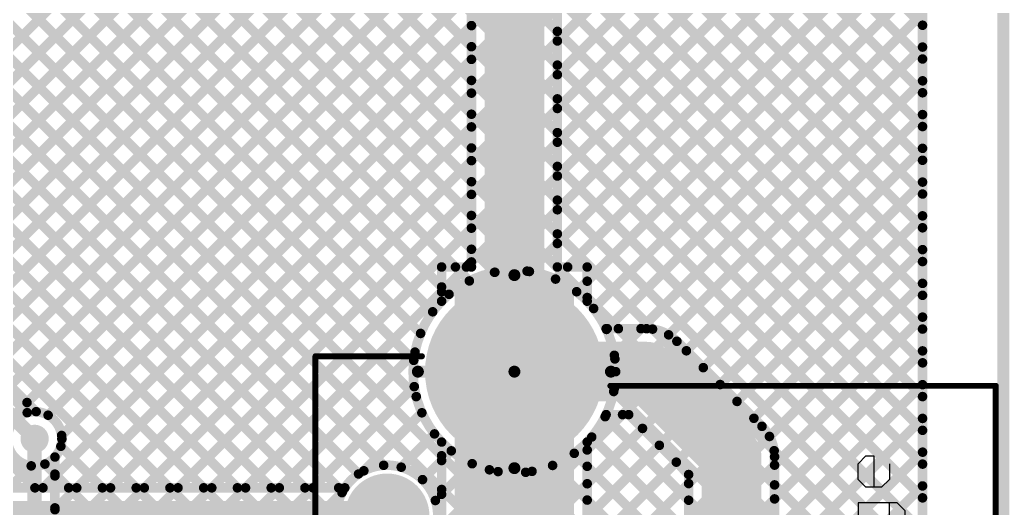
# Model space of a CAD drawing. Header units: millimetres. Extents: x 2.49 to 5.65, y 1.36 to 4.13.
# Drawn here: x 4.821 to 5.65, y 2.928 to 3.337 of the extents above; entities that cross this region are included whole.
import ezdxf

# ---------------------------------------------------------------- set-up
doc = ezdxf.new("R2010")
doc.units = ezdxf.units.MM
doc.header["$MEASUREMENT"] = 0
for name, color, linetype in [('BottomLayer', 5, 'Continuous'), ('BottomSolder', 6, 'Continuous'), ('Mechanical2', 216, 'Continuous'), ('MultiLayer', 9, 'Continuous'), ('PadHoleLayer', 156, 'Continuous'), ('TopLayer', 1, 'Continuous'), ('TopOverlay', 2, 'Continuous'), ('TopSolder', 216, 'Continuous'), ('ViaHoleLayer', 16, 'Continuous')]:
    doc.layers.add(name, color=color, linetype=linetype)

# ---------------------------------------------------------------- blocks, each defined once
blk = doc.blocks.new('901_141A1011D10100_73')
at = {"layer": 'BottomLayer'}
for points, const_width in [([(-0.11417, 0, 1), (-0.08268, 0, 1)], 0.0315), ([(-0.01575, 0, 1), (0.01575, 0, 1)], 0.0315), ([(0.06299, 0, 1), (0.09449, 0, 1)], 0.0315), ([(0.16142, 0, 1), (0.19291, 0, 1)], 0.0315), ([(-0.25472, -0.10669, 1), (-0.18386, -0.10669, 1)], 0.07087), ([(0.2626, -0.10669, 1), (0.33346, -0.10669, 1)], 0.07087)]:
    blk.add_lwpolyline(points, format="xyb", close=True, dxfattribs=dict(at, const_width=const_width))
at = {"layer": 'BottomSolder'}
for points, const_width in [([(-0.11617, 0, 1), (-0.08068, 0, 1)], 0.0355), ([(-0.01775, 0, 1), (0.01775, 0, 1)], 0.0355), ([(0.06099, 0, 1), (0.09649, 0, 1)], 0.0355), ([(0.15942, 0, 1), (0.19491, 0, 1)], 0.0355), ([(-0.25672, -0.10669, 1), (-0.18186, -0.10669, 1)], 0.07487), ([(0.2606, -0.10669, 1), (0.33546, -0.10669, 1)], 0.07487)]:
    blk.add_lwpolyline(points, format="xyb", close=True, dxfattribs=dict(at, const_width=const_width))
at = {"layer": 'MultiLayer'}
for points, const_width in [([(-0.11417, 0, 1), (-0.08268, 0, 1)], 0.0315), ([(-0.01575, 0, 1), (0.01575, 0, 1)], 0.0315), ([(0.06299, 0, 1), (0.09449, 0, 1)], 0.0315), ([(0.16142, 0, 1), (0.19291, 0, 1)], 0.0315), ([(-0.25472, -0.10669, 1), (-0.18386, -0.10669, 1)], 0.07087), ([(0.2626, -0.10669, 1), (0.33346, -0.10669, 1)], 0.07087)]:
    blk.add_lwpolyline(points, format="xyb", close=True, dxfattribs=dict(at, const_width=const_width))
at = {"layer": 'PadHoleLayer'}
for points, const_width in [([(-0.10728, 0, 1), (-0.08957, 0, 1)], 0.01772), ([(-0.00886, 0, 1), (0.00886, 0, 1)], 0.01772), ([(0.06988, 0, 1), (0.0876, 0, 1)], 0.01772), ([(0.16831, 0, 1), (0.18602, 0, 1)], 0.01772), ([(-0.24193, -0.10669, 1), (-0.19665, -0.10669, 1)], 0.04528), ([(0.27539, -0.10669, 1), (0.32067, -0.10669, 1)], 0.04528)]:
    blk.add_lwpolyline(points, format="xyb", close=True, dxfattribs=dict(at, const_width=const_width))
at = {"layer": 'TopLayer'}
for points, const_width in [([(-0.11417, 0, 1), (-0.08268, 0, 1)], 0.0315), ([(-0.01575, 0, 1), (0.01575, 0, 1)], 0.0315), ([(0.06299, 0, 1), (0.09449, 0, 1)], 0.0315), ([(0.16142, 0, 1), (0.19291, 0, 1)], 0.0315), ([(-0.25472, -0.10669, 1), (-0.18386, -0.10669, 1)], 0.07087), ([(0.2626, -0.10669, 1), (0.33346, -0.10669, 1)], 0.07087)]:
    blk.add_lwpolyline(points, format="xyb", close=True, dxfattribs=dict(at, const_width=const_width))
at = {"layer": 'TopOverlay'}
for p, q in [((-0.153, -0.38152), (-0.153, -0.42088)), ((-0.13332, -0.38152), (-0.153, -0.38152)), ((-0.12676, -0.38808), (-0.13332, -0.38152)), ((-0.12676, -0.39464), (-0.12676, -0.38808)), ((0.03067, -0.38152), (0.03067, -0.42088)), ((0.10938, -0.38152), (0.08314, -0.38152)), ((0.08314, -0.38152), (0.08314, -0.42088)), ((0.14874, -0.38152), (0.14874, -0.42088)), ((-0.13332, -0.4012), (-0.12676, -0.39464)), ((-0.10708, -0.39464), (-0.11364, -0.4012)), ((-0.09396, -0.39464), (-0.10708, -0.39464)), ((-0.0874, -0.4012), (-0.09396, -0.39464)), ((-0.06773, -0.39464), (-0.05461, -0.39464)), ((-0.05461, -0.39464), (-0.04805, -0.4012)), ((-0.03493, -0.39464), (-0.03493, -0.42088)), ((-0.02837, -0.4012), (-0.02181, -0.39464)), ((-0.02181, -0.39464), (-0.01525, -0.39464)), ((0.00443, -0.4012), (0.01099, -0.39464)), ((0.01099, -0.39464), (0.03067, -0.39464)), ((0.1225, -0.4012), (0.12906, -0.39464)), ((0.12906, -0.39464), (0.14874, -0.39464)), ((0.16842, -0.39464), (0.16186, -0.4012)), ((0.1881, -0.39464), (0.16842, -0.39464)), ((0.1881, -0.42744), (0.1881, -0.39464)), ((0.20122, -0.4012), (0.20778, -0.39464)), ((0.20778, -0.39464), (0.2209, -0.39464)), ((0.2209, -0.39464), (0.22745, -0.4012)), ((-0.13332, -0.4012), (-0.153, -0.4012)), ((-0.153, -0.4012), (-0.13332, -0.4012)), ((-0.12676, -0.40776), (-0.13332, -0.4012)), ((-0.11364, -0.4012), (-0.11364, -0.41432)), ((-0.0874, -0.41432), (-0.0874, -0.4012)), ((-0.04805, -0.4012), (-0.04805, -0.42088)), ((-0.03493, -0.40776), (-0.02837, -0.4012)), ((0.00443, -0.41432), (0.00443, -0.4012)), ((0.08314, -0.4012), (0.09626, -0.4012)), ((0.1225, -0.41432), (0.1225, -0.4012)), ((0.16186, -0.4012), (0.16186, -0.41432)), ((0.20122, -0.41432), (0.20122, -0.4012)), ((0.22745, -0.4012), (0.22745, -0.40776)), ((-0.13332, -0.42088), (-0.12676, -0.41432)), ((-0.12676, -0.41432), (-0.12676, -0.40776)), ((-0.11364, -0.41432), (-0.10708, -0.42088)), ((-0.09396, -0.42088), (-0.0874, -0.41432)), ((-0.07429, -0.41432), (-0.06773, -0.40776)), ((-0.06773, -0.42088), (-0.07429, -0.41432)), ((-0.06773, -0.40776), (-0.04805, -0.40776)), ((-0.03493, -0.42088), (-0.03493, -0.40776)), ((0.01099, -0.42088), (0.00443, -0.41432)), ((0.12906, -0.42088), (0.1225, -0.41432)), ((0.16186, -0.41432), (0.16842, -0.42088)), ((0.22745, -0.40776), (0.20122, -0.40776)), ((0.20778, -0.42088), (0.20122, -0.41432)), ((-0.153, -0.42088), (-0.13332, -0.42088)), ((-0.10708, -0.42088), (-0.09396, -0.42088)), ((-0.04805, -0.42088), (-0.06773, -0.42088)), ((0.03067, -0.42088), (0.01099, -0.42088)), ((0.08314, -0.42088), (0.10938, -0.42088)), ((0.14874, -0.42088), (0.12906, -0.42088)), ((0.16842, -0.42088), (0.1881, -0.42088)), ((0.2209, -0.42088), (0.20778, -0.42088)), ((0.18154, -0.434), (0.1881, -0.42744)), ((0.17498, -0.434), (0.18154, -0.434))]:
    blk.add_line(p, q, dxfattribs=at)
for points, const_width in [([(-0.23052, 0.06), (0.31092, 0.06)], 0.005), ([(-0.23052, 0.06), (-0.23052, -0.0274)], 0.005), ([(0.31092, 0.06), (0.31092, -0.02917)], 0.005), ([(-0.19715, -0.18161), (-0.19715, -0.51)], 0.005), ([(0.28614, -0.1871), (0.28614, -0.51)], 0.005), ([(-0.1155, -0.446), (-0.1155, -0.476)], 0.01), ([(-0.1325, -0.476), (-0.1155, -0.476)], 0.01), ([(-0.1325, -0.476), (-0.1155, -0.493)], 0.01), ([(-0.1155, -0.476), (-0.0985, -0.476)], 0.01), ([(-0.0995, -0.477), (-0.1155, -0.493)], 0.01), ([(-0.19715, -0.51), (0.28614, -0.51)], 0.005)]:
    blk.add_lwpolyline(points, dxfattribs=dict(at, const_width=const_width))
for points, const_width in [([(-0.23177, 0.06, 1), (-0.22927, 0.06, 1)], 0.0025), ([(-0.23177, 0.06, 1), (-0.22927, 0.06, 1)], 0.0025), ([(0.30967, 0.06, 1), (0.31217, 0.06, 1)], 0.0025), ([(0.30967, 0.06, 1), (0.31217, 0.06, 1)], 0.0025), ([(-0.13793, 0.005, 1), (-0.15207, 0.005, 1)], 0.01), ([(-0.15457, 0.005, 1), (-0.14957, 0.005, 1)], 0.005), ([(-0.14043, 0.005, 1), (-0.13543, 0.005, 1)], 0.005), ([(-0.23177, -0.0274, 1), (-0.22927, -0.0274, 1)], 0.0025), ([(0.30967, -0.02917, 1), (0.31217, -0.02917, 1)], 0.0025), ([(-0.1984, -0.18161, 1), (-0.1959, -0.18161, 1)], 0.0025), ([(0.28489, -0.1871, 1), (0.28739, -0.1871, 1)], 0.0025), ([(-0.118, -0.446, 1), (-0.113, -0.446, 1)], 0.005), ([(-0.135, -0.476, 1), (-0.13, -0.476, 1)], 0.005), ([(-0.135, -0.476, 1), (-0.13, -0.476, 1)], 0.005), ([(-0.118, -0.476, 1), (-0.113, -0.476, 1)], 0.005), ([(-0.118, -0.476, 1), (-0.113, -0.476, 1)], 0.005), ([(-0.118, -0.476, 1), (-0.113, -0.476, 1)], 0.005), ([(-0.102, -0.477, 1), (-0.097, -0.477, 1)], 0.005), ([(-0.101, -0.476, 1), (-0.096, -0.476, 1)], 0.005), ([(-0.118, -0.493, 1), (-0.113, -0.493, 1)], 0.005), ([(-0.118, -0.493, 1), (-0.113, -0.493, 1)], 0.005), ([(-0.1984, -0.51, 1), (-0.1959, -0.51, 1)], 0.0025), ([(-0.1984, -0.51, 1), (-0.1959, -0.51, 1)], 0.0025), ([(0.28489, -0.51, 1), (0.28739, -0.51, 1)], 0.0025), ([(0.28489, -0.51, 1), (0.28739, -0.51, 1)], 0.0025)]:
    blk.add_lwpolyline(points, format="xyb", close=True, dxfattribs=dict(at, const_width=const_width))
at = {"layer": 'TopSolder'}
for points, const_width in [([(-0.11617, 0, 1), (-0.08068, 0, 1)], 0.0355), ([(-0.01775, 0, 1), (0.01775, 0, 1)], 0.0355), ([(0.06099, 0, 1), (0.09649, 0, 1)], 0.0355), ([(0.15942, 0, 1), (0.19491, 0, 1)], 0.0355), ([(-0.25672, -0.10669, 1), (-0.18186, -0.10669, 1)], 0.07487), ([(0.2606, -0.10669, 1), (0.33546, -0.10669, 1)], 0.07487)]:
    blk.add_lwpolyline(points, format="xyb", close=True, dxfattribs=dict(at, const_width=const_width))

msp = doc.modelspace()

# ---------------------------------------------------------------- linework, layer by layer
at = {"layer": 'BottomLayer'}
for points, const_width in [([(3.91257, 2.4135), (5.4257, 3.92664)], 0.008), ([(3.94085, 2.4135), (5.43968, 3.91233)], 0.008), ([(3.96914, 2.4135), (5.45566, 3.90002)], 0.008), ([(3.99742, 2.4135), (5.47371, 3.88979)], 0.008), ([(4.0257, 2.4135), (5.49409, 3.88189)], 0.008), ([(4.05399, 2.4135), (5.51736, 3.87687)], 0.008), ([(4.11056, 2.4135), (5.577, 3.87994)], 0.008), ([(5.577, 3.8819), (5.577, 1.61219)], 0.008), ([(4.08227, 2.4135), (5.54449, 3.87572)], 0.008), ([(4.13884, 2.4135), (5.577, 3.85166)], 0.008), ([(4.16713, 2.4135), (5.577, 3.82337)], 0.008), ([(4.11542, 3.80418), (5.085, 2.8346)], 0.008), ([(4.14338, 3.8045), (5.085, 2.86288)], 0.008), ([(4.17167, 3.8045), (5.10717, 2.869)], 0.008), ([(4.19995, 3.8045), (5.08591, 2.91854)], 0.008), ([(4.22823, 3.8045), (5.09097, 2.94176)], 0.008), ([(4.25652, 3.8045), (5.10442, 2.9566)], 0.008), ([(4.2848, 3.8045), (5.12545, 2.96386)], 0.008), ([(4.31309, 3.8045), (5.221, 2.89659)], 0.008), ([(4.34137, 3.8045), (5.24437, 2.9015)], 0.008), ([(4.36966, 3.8045), (5.15275, 3.0214)], 0.008), ([(4.39794, 3.8045), (5.15066, 3.05178)], 0.008), ([(4.42622, 3.8045), (5.1564, 3.07433)], 0.008), ([(4.45451, 3.8045), (5.16654, 3.09247)], 0.008), ([(4.48279, 3.8045), (5.18018, 3.10711)], 0.008), ([(4.51108, 3.8045), (5.19725, 3.11833)], 0.008), ([(5.1, 3.80955), (5.577, 3.33255)], 0.008), ([(4.78638, 3.00447), (5.577, 3.79509)], 0.008), ([(4.10127, 3.79004), (5.085, 2.80631)], 0.008), ([(4.55486, 3.789), (5.21833, 3.12553)], 0.008), ([(4.58315, 3.789), (5.24562, 3.12652)], 0.008), ([(4.61143, 3.789), (5.32211, 3.07832)], 0.008), ([(4.63971, 3.789), (5.35075, 3.07796)], 0.008), ([(4.668, 3.789), (5.577, 2.88)], 0.008), ([(4.69628, 3.789), (5.577, 2.90828)], 0.008), ([(4.72457, 3.789), (5.577, 2.93657)], 0.008), ([(4.75285, 3.789), (5.577, 2.96485)], 0.008), ([(4.78114, 3.789), (5.577, 2.99314)], 0.008), ([(4.80942, 3.789), (5.577, 3.02142)], 0.008), ([(4.8377, 3.789), (5.577, 3.0497)], 0.008), ([(4.86599, 3.789), (5.577, 3.07799)], 0.008), ([(4.89427, 3.789), (5.577, 3.10627)], 0.008), ([(4.92256, 3.789), (5.577, 3.13456)], 0.008), ([(4.95084, 3.789), (5.577, 3.16284)], 0.008), ([(4.97913, 3.789), (5.577, 3.19113)], 0.008), ([(5.00741, 3.789), (5.577, 3.21941)], 0.008), ([(5.03569, 3.789), (5.577, 3.24769)], 0.008), ([(5.06398, 3.789), (5.577, 3.27598)], 0.008), ([(5.09226, 3.789), (5.577, 3.30426)], 0.008), ([(4.08713, 3.7759), (5.085, 2.77803)], 0.008), ([(4.07299, 3.76175), (4.82679, 3.00795)], 0.008), ([(4.79581, 2.98561), (5.577, 3.76681)], 0.008), ([(4.84429, 3.00581), (5.577, 3.73852)], 0.008), ([(4.85562, 2.98886), (5.577, 3.71024)], 0.008), ([(4.84999, 2.95495), (5.577, 3.68195)], 0.008), ([(4.84999, 2.92666), (5.577, 3.65367)], 0.008), ([(4.84999, 2.89838), (5.577, 3.62538)], 0.008), ([(4.84999, 2.87009), (5.577, 3.5971)], 0.008), ([(4.84999, 2.84181), (5.577, 3.56882)], 0.008), ([(4.84999, 2.81352), (5.577, 3.54053)], 0.008), ([(4.84999, 2.78524), (5.577, 3.51225)], 0.008), ([(5.21863, 3.1256), (5.577, 3.48396)], 0.008), ([(5.24757, 3.12625), (5.577, 3.45568)], 0.008), ([(5.26948, 3.11987), (5.577, 3.42739)], 0.008), ([(5.28716, 3.10927), (5.577, 3.39911)], 0.008), ([(5.30138, 3.0952), (5.577, 3.37083)], 0.008), ([(5.31278, 3.07832), (5.577, 3.34254)], 0.008), ([(5.34107, 3.07832), (5.577, 3.31426)], 0.008), ([(5.36421, 3.07318), (5.577, 3.28597)], 0.008), ([(5.37911, 3.0598), (5.577, 3.25769)], 0.008), ([(5.39325, 3.04566), (5.577, 3.2294)], 0.008), ([(5.4074, 3.03152), (5.577, 3.20112)], 0.008), ([(5.42154, 3.01737), (5.577, 3.17284)], 0.008), ([(5.43568, 3.00323), (5.577, 3.14455)], 0.008), ([(5.235, 3.04232), (5.235, 3.12319)], 0.01), ([(5.44873, 2.988), (5.577, 3.11627)], 0.008), ([(5.453, 2.96398), (5.577, 3.08798)], 0.008), ([(5.31185, 3.07832), (5.34568, 3.07832)], 0.008), ([(5.37118, 3.06773), (5.44241, 2.9965)], 0.008), ([(4.84999, 2.75696), (5.15173, 3.05869)], 0.008), ([(5.235, 3.04232), (5.34568, 3.04232)], 0.05), ([(5.34568, 3.04232), (5.417, 2.971)], 0.05), ([(5.453, 2.9357), (5.577, 3.0597)], 0.008), ([(5.15413, 3.04232), (5.235, 3.04232)], 0.01), ([(5.235, 2.96146), (5.235, 3.04232)], 0.01), ([(5.453, 2.90741), (5.577, 3.03141)], 0.008), ([(4.84999, 2.72867), (5.15107, 3.02975)], 0.008), ([(5.10883, 2.95923), (5.15745, 3.00785)], 0.008), ([(5.213, 2.89369), (5.32563, 3.00632)], 0.008), ([(5.31185, 3.00632), (5.33077, 3.00632)], 0.008), ([(5.33077, 3.00632), (5.381, 2.95609)], 0.008), ([(5.31101, 3.00457), (5.381, 2.93458)], 0.008), ([(5.453, 2.87913), (5.577, 3.00313)], 0.008), ([(5.14016, 2.96227), (5.16805, 2.99016)], 0.008), ([(5.2491, 2.9015), (5.34234, 2.99475)], 0.008), ([(5.417, 2.605), (5.417, 2.971)], 0.05), ([(4.83299, 1.96828), (4.83299, 2.986)], 0.012), ([(5.273, 2.89712), (5.35648, 2.9806)], 0.008), ([(5.29979, 2.98751), (5.381, 2.90629)], 0.008), ([(4.85494, 2.9798), (5.085, 2.74974)], 0.008), ([(5.15802, 2.95184), (5.18212, 2.97595)], 0.008), ([(5.28515, 2.97386), (5.381, 2.87801)], 0.008), ([(5.45264, 2.97607), (5.577, 2.85171)], 0.008), ([(5.453, 2.85085), (5.577, 2.97485)], 0.008), ([(4.84999, 2.00723), (4.84999, 2.97079)], 0.008), ([(5.1688, 2.93434), (5.19963, 2.96518)], 0.008), ([(5.29419, 2.89003), (5.37063, 2.96646)], 0.008), ([(5.453, 2.605), (5.453, 2.971)], 0.008), ([(4.84999, 2.95647), (5.085, 2.72146)], 0.008), ([(5.1673, 2.90455), (5.22131, 2.95857)], 0.008), ([(5.19253, 2.9015), (5.24978, 2.95875)], 0.008), ([(5.21408, 2.96008), (5.27266, 2.9015)], 0.008), ([(5.24445, 2.95798), (5.381, 2.82144)], 0.008), ([(5.267, 2.96372), (5.381, 2.84972)], 0.008), ([(5.381, 2.61991), (5.381, 2.95609)], 0.008), ([(5.30834, 2.87589), (5.381, 2.94855)], 0.008), ([(4.84999, 2.70039), (5.09053, 2.94093)], 0.008), ([(5.453, 2.94743), (5.577, 2.82343)], 0.008), ([(5.453, 2.82256), (5.577, 2.94656)], 0.008), ([(4.84999, 2.92818), (5.10033, 2.67785)], 0.008)]:
    msp.add_lwpolyline(points, dxfattribs=dict(at, const_width=const_width))
for points, const_width in [([(5.575, 3.33255, 1), (5.579, 3.33255, 1)], 0.004), ([(5.575, 3.31426, 1), (5.579, 3.31426, 1)], 0.004), ([(5.575, 3.30426, 1), (5.579, 3.30426, 1)], 0.004), ([(5.575, 3.28597, 1), (5.579, 3.28597, 1)], 0.004), ([(5.575, 3.27598, 1), (5.579, 3.27598, 1)], 0.004), ([(5.575, 3.25769, 1), (5.579, 3.25769, 1)], 0.004), ([(5.575, 3.24769, 1), (5.579, 3.24769, 1)], 0.004), ([(5.575, 3.2294, 1), (5.579, 3.2294, 1)], 0.004), ([(5.575, 3.21941, 1), (5.579, 3.21941, 1)], 0.004), ([(5.575, 3.20112, 1), (5.579, 3.20112, 1)], 0.004), ([(5.575, 3.19113, 1), (5.579, 3.19113, 1)], 0.004), ([(5.575, 3.17284, 1), (5.579, 3.17284, 1)], 0.004), ([(5.575, 3.16284, 1), (5.579, 3.16284, 1)], 0.004), ([(5.575, 3.14455, 1), (5.579, 3.14455, 1)], 0.004), ([(5.575, 3.13456, 1), (5.579, 3.13456, 1)], 0.004), ([(5.21633, 3.12553, 1), (5.22033, 3.12553, 1)], 0.004), ([(5.21663, 3.1256, 1), (5.22063, 3.1256, 1)], 0.004), ([(5.2325, 3.12319, 1), (5.2375, 3.12319, 1)], 0.005), ([(5.24362, 3.12652, 1), (5.24762, 3.12652, 1)], 0.004), ([(5.24557, 3.12625, 1), (5.24957, 3.12625, 1)], 0.004), ([(5.19525, 3.11833, 1), (5.19925, 3.11833, 1)], 0.004), ([(5.26748, 3.11987, 1), (5.27148, 3.11987, 1)], 0.004), ([(5.575, 3.11627, 1), (5.579, 3.11627, 1)], 0.004), ([(5.17818, 3.10711, 1), (5.18218, 3.10711, 1)], 0.004), ([(5.28516, 3.10927, 1), (5.28916, 3.10927, 1)], 0.004), ([(5.575, 3.10627, 1), (5.579, 3.10627, 1)], 0.004), ([(5.16454, 3.09247, 1), (5.16854, 3.09247, 1)], 0.004), ([(5.29938, 3.0952, 1), (5.30338, 3.0952, 1)], 0.004), ([(5.575, 3.08798, 1), (5.579, 3.08798, 1)], 0.004), ([(5.1544, 3.07433, 1), (5.1584, 3.07433, 1)], 0.004), ([(5.30985, 3.07832, 1), (5.31385, 3.07832, 1)], 0.004), ([(5.30985, 3.07832, 1), (5.31385, 3.07832, 1)], 0.004), ([(5.31078, 3.07832, 1), (5.31478, 3.07832, 1)], 0.004), ([(5.32011, 3.07832, 1), (5.32411, 3.07832, 1)], 0.004), ([(5.33907, 3.07832, 1), (5.34307, 3.07832, 1)], 0.004), ([(5.34368, 3.07832, 1), (5.34768, 3.07832, 1)], 0.004), ([(5.34368, 3.07832, 1), (5.34768, 3.07832, 1)], 0.004), ([(5.34368, 3.07832, 1), (5.34768, 3.07832, 1)], 0.004), ([(5.34875, 3.07796, 1), (5.35275, 3.07796, 1)], 0.004), ([(5.36221, 3.07318, 1), (5.36621, 3.07318, 1)], 0.004), ([(5.575, 3.07799, 1), (5.579, 3.07799, 1)], 0.004), ([(5.36913, 3.06778, 1), (5.37313, 3.06778, 1)], 0.004), ([(5.36918, 3.06773, 1), (5.37318, 3.06773, 1)], 0.004), ([(5.36918, 3.06773, 1), (5.37318, 3.06773, 1)], 0.004), ([(5.14973, 3.05869, 1), (5.15373, 3.05869, 1)], 0.004), ([(5.2225, 3.04232, 1), (5.2475, 3.04232, 1)], 0.025), ([(5.33318, 3.04232, 1), (5.35818, 3.04232, 1)], 0.025), ([(5.33318, 3.04232, 1), (5.35818, 3.04232, 1)], 0.025), ([(5.37711, 3.0598, 1), (5.38111, 3.0598, 1)], 0.004), ([(5.575, 3.0597, 1), (5.579, 3.0597, 1)], 0.004), ([(5.14866, 3.05178, 1), (5.15266, 3.05178, 1)], 0.004), ([(5.575, 3.0497, 1), (5.579, 3.0497, 1)], 0.004), ([(5.15163, 3.04232, 1), (5.15663, 3.04232, 1)], 0.005), ([(5.2325, 3.04232, 1), (5.2375, 3.04232, 1)], 0.005), ([(5.2325, 3.04232, 1), (5.2375, 3.04232, 1)], 0.005), ([(5.2325, 3.04232, 1), (5.2375, 3.04232, 1)], 0.005), ([(5.39125, 3.04566, 1), (5.39525, 3.04566, 1)], 0.004), ([(5.4054, 3.03152, 1), (5.4094, 3.03152, 1)], 0.004), ([(5.575, 3.03141, 1), (5.579, 3.03141, 1)], 0.004), ([(5.14907, 3.02975, 1), (5.15307, 3.02975, 1)], 0.004), ([(5.15075, 3.0214, 1), (5.15475, 3.0214, 1)], 0.004), ([(5.41954, 3.01737, 1), (5.42354, 3.01737, 1)], 0.004), ([(5.575, 3.02142, 1), (5.579, 3.02142, 1)], 0.004), ([(4.82479, 3.00795, 1), (4.82879, 3.00795, 1)], 0.004), ([(4.84229, 3.00581, 1), (4.84629, 3.00581, 1)], 0.004), ([(5.15545, 3.00785, 1), (5.15945, 3.00785, 1)], 0.004), ([(5.30985, 3.00632, 1), (5.31385, 3.00632, 1)], 0.004), ([(5.30985, 3.00632, 1), (5.31385, 3.00632, 1)], 0.004), ([(5.32363, 3.00632, 1), (5.32763, 3.00632, 1)], 0.004), ([(5.32877, 3.00632, 1), (5.33277, 3.00632, 1)], 0.004), ([(5.32877, 3.00632, 1), (5.33277, 3.00632, 1)], 0.004), ([(5.30901, 3.00457, 1), (5.31301, 3.00457, 1)], 0.004), ([(5.43368, 3.00323, 1), (5.43768, 3.00323, 1)], 0.004), ([(5.575, 3.00313, 1), (5.579, 3.00313, 1)], 0.004), ([(4.82709, 2.986, 1), (4.8389, 2.986, 1)], 0.01181), ([(5.16605, 2.99016, 1), (5.17005, 2.99016, 1)], 0.004), ([(5.34034, 2.99475, 1), (5.34434, 2.99475, 1)], 0.004), ([(5.4045, 2.971, 1), (5.4295, 2.971, 1)], 0.025), ([(5.4045, 2.971, 1), (5.4295, 2.971, 1)], 0.025), ([(5.44041, 2.9965, 1), (5.44441, 2.9965, 1)], 0.004), ([(5.44041, 2.9965, 1), (5.44441, 2.9965, 1)], 0.004), ([(5.44046, 2.99646, 1), (5.44446, 2.99646, 1)], 0.004), ([(5.575, 2.99314, 1), (5.579, 2.99314, 1)], 0.004), ([(4.82999, 2.986, 1), (4.83599, 2.986, 1)], 0.006), ([(4.85362, 2.98886, 1), (4.85762, 2.98886, 1)], 0.004), ([(4.8538, 2.986, 1), (4.8578, 2.986, 1)], 0.004), ([(4.8538, 2.986, 1), (4.8578, 2.986, 1)], 0.004), ([(5.29779, 2.98751, 1), (5.30179, 2.98751, 1)], 0.004), ([(5.35448, 2.9806, 1), (5.35848, 2.9806, 1)], 0.004), ([(5.44673, 2.988, 1), (5.45073, 2.988, 1)], 0.004), ([(4.85294, 2.9798, 1), (4.85694, 2.9798, 1)], 0.004), ([(5.18012, 2.97595, 1), (5.18412, 2.97595, 1)], 0.004), ([(5.28315, 2.97386, 1), (5.28715, 2.97386, 1)], 0.004), ([(5.45064, 2.97607, 1), (5.45464, 2.97607, 1)], 0.004), ([(5.575, 2.97485, 1), (5.579, 2.97485, 1)], 0.004), ([(4.84799, 2.97079, 1), (4.85199, 2.97079, 1)], 0.004), ([(4.84799, 2.97079, 1), (4.85199, 2.97079, 1)], 0.004), ([(5.19763, 2.96518, 1), (5.20163, 2.96518, 1)], 0.004), ([(5.36863, 2.96646, 1), (5.37263, 2.96646, 1)], 0.004), ([(5.451, 2.971, 1), (5.455, 2.971, 1)], 0.004), ([(5.451, 2.971, 1), (5.455, 2.971, 1)], 0.004), ([(5.451, 2.971, 1), (5.455, 2.971, 1)], 0.004), ([(5.575, 2.96485, 1), (5.579, 2.96485, 1)], 0.004), ([(4.84799, 2.95647, 1), (4.85199, 2.95647, 1)], 0.004), ([(5.10242, 2.9566, 1), (5.10642, 2.9566, 1)], 0.004), ([(5.10683, 2.95923, 1), (5.11083, 2.95923, 1)], 0.004), ([(5.12345, 2.96386, 1), (5.12745, 2.96386, 1)], 0.004), ([(5.13816, 2.96227, 1), (5.14216, 2.96227, 1)], 0.004), ([(5.21208, 2.96008, 1), (5.21608, 2.96008, 1)], 0.004), ([(5.21931, 2.95857, 1), (5.22331, 2.95857, 1)], 0.004), ([(5.2325, 2.96146, 1), (5.2375, 2.96146, 1)], 0.005), ([(5.24245, 2.95798, 1), (5.24645, 2.95798, 1)], 0.004), ([(5.24778, 2.95875, 1), (5.25178, 2.95875, 1)], 0.004), ([(5.265, 2.96372, 1), (5.269, 2.96372, 1)], 0.004), ([(5.379, 2.95609, 1), (5.383, 2.95609, 1)], 0.004), ([(5.379, 2.95609, 1), (5.383, 2.95609, 1)], 0.004), ([(5.451, 2.96398, 1), (5.455, 2.96398, 1)], 0.004), ([(4.84799, 2.95495, 1), (4.85199, 2.95495, 1)], 0.004), ([(5.15602, 2.95184, 1), (5.16002, 2.95184, 1)], 0.004), ([(5.379, 2.94855, 1), (5.383, 2.94855, 1)], 0.004), ([(5.08853, 2.94093, 1), (5.09253, 2.94093, 1)], 0.004), ([(5.08897, 2.94176, 1), (5.09297, 2.94176, 1)], 0.004), ([(5.451, 2.94743, 1), (5.455, 2.94743, 1)], 0.004), ([(5.575, 2.94656, 1), (5.579, 2.94656, 1)], 0.004), ([(5.1668, 2.93434, 1), (5.1708, 2.93434, 1)], 0.004), ([(5.379, 2.93458, 1), (5.383, 2.93458, 1)], 0.004), ([(5.451, 2.9357, 1), (5.455, 2.9357, 1)], 0.004), ([(5.575, 2.93657, 1), (5.579, 2.93657, 1)], 0.004), ([(4.84799, 2.92818, 1), (4.85199, 2.92818, 1)], 0.004), ([(4.84799, 2.92666, 1), (4.85199, 2.92666, 1)], 0.004)]:
    msp.add_lwpolyline(points, format="xyb", close=True, dxfattribs=dict(at, const_width=const_width))
at = {"layer": 'BottomLayer', "const_width": 0.008}
for points in [[(5.31185, 3.00632, -4.49218), (5.31185, 3.07832)], [(5.34568, 3.07832, -0.199396), (5.37118, 3.06773)], [(5.34568, 3.07832, -0.198912), (5.37113, 3.06778)], [(4.81599, 2.97079, -1.452551), (4.8558, 2.986)], [(5.44241, 2.9965, -0.199396), (5.453, 2.971)], [(5.44246, 2.99646, -0.198912), (5.453, 2.971)], [(4.8558, 2.986, -0.184522), (4.84999, 2.97079)], [(5.161, 2.89431, -5.713908), (5.1708, 2.92146)]]:
    msp.add_lwpolyline(points, format="xyb", dxfattribs=at)
at = {"layer": 'Mechanical2', "const_width": 0.01}
msp.add_lwpolyline([(5.64461, 1.36909), (5.64461, 4.125)], dxfattribs=at)
at = {"layer": 'MultiLayer', "const_width": 0.01181}
msp.add_lwpolyline([(4.82709, 2.986, 1), (4.8389, 2.986, 1)], format="xyb", close=True, dxfattribs=at)
at = {"layer": 'TopLayer'}
for points, const_width in [([(4.16209, 3.9555), (5.174, 2.94359)], 0.008), ([(4.24694, 3.9555), (5.15066, 3.05178)], 0.008), ([(4.33179, 3.9555), (5.174, 3.11329)], 0.008), ([(4.41665, 3.9555), (5.199, 3.17315)], 0.008), ([(4.44493, 3.9555), (5.199, 3.20143)], 0.008), ([(5.235, 3.04232), (5.235, 3.884)], 0.05), ([(4.02976, 3.88984), (4.97464, 2.94496)], 0.008), ([(4.11762, 3.88683), (5.05949, 2.94496)], 0.008), ([(4.20376, 3.88555), (5.12545, 2.96386)], 0.008), ([(4.28984, 3.88431), (5.15275, 3.0214)], 0.008), ([(4.37588, 3.88313), (5.16654, 3.09247)], 0.008), ([(4.46187, 3.88199), (5.199, 3.14486)], 0.008), ([(5.199, 3.13), (5.199, 3.884)], 0.008), ([(5.577, 3.8819), (5.577, 1.61219)], 0.008), ([(4.01577, 3.87554), (4.94636, 2.94496)], 0.008), ([(4.1071, 3.86907), (5.03121, 2.94496)], 0.008), ([(4.16457, 3.86817), (5.08778, 2.94496)], 0.008), ([(4.19256, 3.86846), (5.10442, 2.9566)], 0.008), ([(4.27798, 3.86789), (5.174, 2.97187)], 0.008), ([(4.6415, 3.87207), (5.199, 3.31457)], 0.008), ([(4.00163, 3.8614), (4.91807, 2.94496)], 0.008), ([(4.08143, 3.86645), (5.00292, 2.94496)], 0.008), ([(4.36337, 3.86735), (5.1564, 3.07433)], 0.008), ([(4.44873, 3.86684), (5.18558, 3.13)], 0.008), ([(4.6415, 3.84378), (5.199, 3.28628)], 0.008), ([(5.271, 3.13), (5.271, 3.848)], 0.008), ([(4.63918, 3.81782), (5.199, 3.258)], 0.008), ([(4.62355, 3.80516), (5.199, 3.22971)], 0.008), ([(4.67105, 3.17198), (5.199, 3.69993)], 0.008), ([(4.68519, 3.15784), (5.199, 3.67165)], 0.008), ([(4.69933, 3.1437), (5.199, 3.64336)], 0.008), ([(5.271, 3.63855), (5.577, 3.33255)], 0.008), ([(5.271, 3.31938), (5.577, 3.62538)], 0.008), ([(4.71348, 3.12956), (5.199, 3.61508)], 0.008), ([(5.271, 3.61026), (5.577, 3.30426)], 0.008), ([(5.271, 3.2911), (5.577, 3.5971)], 0.008), ([(4.72762, 3.11541), (5.199, 3.5868)], 0.008), ([(5.271, 3.58198), (5.577, 3.27598)], 0.008), ([(5.271, 3.26282), (5.577, 3.56882)], 0.008), ([(4.74176, 3.10127), (5.199, 3.55851)], 0.008), ([(5.271, 3.55369), (5.577, 3.24769)], 0.008), ([(5.271, 3.23453), (5.577, 3.54053)], 0.008), ([(4.7559, 3.08713), (5.199, 3.53023)], 0.008), ([(5.271, 3.52541), (5.577, 3.21941)], 0.008), ([(4.32753, 3.51551), (4.83426, 3.00878)], 0.008), ([(5.271, 3.20625), (5.577, 3.51225)], 0.008), ([(4.31549, 3.5035), (4.83299, 2.986)], 0.012), ([(4.77005, 3.07299), (5.199, 3.50194)], 0.008), ([(5.271, 3.49713), (5.577, 3.19113)], 0.008), ([(5.271, 3.17796), (5.577, 3.48396)], 0.008), ([(4.78419, 3.05885), (5.199, 3.47366)], 0.008), ([(5.271, 3.46884), (5.577, 3.16284)], 0.008), ([(5.271, 3.14968), (5.577, 3.45568)], 0.008), ([(4.79833, 3.0447), (5.199, 3.44537)], 0.008), ([(5.271, 3.44056), (5.577, 3.13456)], 0.008), ([(5.27961, 3.13), (5.577, 3.42739)], 0.008), ([(4.81247, 3.03056), (5.199, 3.41709)], 0.008), ([(5.271, 3.41227), (5.577, 3.10627)], 0.008), ([(5.296, 3.11811), (5.577, 3.39911)], 0.008), ([(4.82661, 3.01642), (5.199, 3.38881)], 0.008), ([(5.271, 3.38399), (5.577, 3.07799)], 0.008), ([(5.30138, 3.0952), (5.577, 3.37083)], 0.008), ([(4.84429, 3.00581), (5.199, 3.36052)], 0.008), ([(5.271, 3.3557), (5.577, 3.0497)], 0.008), ([(5.31215, 3.07769), (5.577, 3.34254)], 0.008), ([(4.85562, 2.98886), (5.199, 3.33224)], 0.008), ([(5.271, 3.32742), (5.577, 3.02142)], 0.008), ([(5.31875, 3.05601), (5.577, 3.31426)], 0.008), ([(4.84, 2.94496), (5.199, 3.30395)], 0.008), ([(5.271, 3.29914), (5.577, 2.99314)], 0.008), ([(5.31857, 3.02754), (5.577, 3.28597)], 0.008), ([(4.86829, 2.94496), (5.199, 3.27567)], 0.008), ([(5.271, 3.27085), (5.577, 2.96485)], 0.008), ([(5.296, 2.97669), (5.577, 3.25769)], 0.008), ([(4.89657, 2.94496), (5.199, 3.24738)], 0.008), ([(5.271, 3.24257), (5.577, 2.93657)], 0.008), ([(5.296, 2.9484), (5.577, 3.2294)], 0.008), ([(4.92486, 2.94496), (5.199, 3.2191)], 0.008), ([(5.271, 3.21428), (5.577, 2.90828)], 0.008), ([(5.296, 2.92012), (5.577, 3.20112)], 0.008), ([(4.95314, 2.94496), (5.199, 3.19082)], 0.008), ([(5.271, 3.186), (5.577, 2.88)], 0.008), ([(5.296, 2.89184), (5.577, 3.17284)], 0.008), ([(4.98143, 2.94496), (5.199, 3.16253)], 0.008), ([(5.271, 3.15771), (5.577, 2.85171)], 0.008), ([(5.296, 2.86355), (5.577, 3.14455)], 0.008), ([(5.174, 3.13), (5.199, 3.13)], 0.008), ([(5.174, 3.10133), (5.174, 3.13)], 0.008), ([(5.19475, 3.13), (5.199, 3.13425)], 0.008), ([(5.271, 3.13), (5.296, 3.13)], 0.008), ([(5.296, 3.10133), (5.296, 3.13)], 0.008), ([(5.296, 2.83527), (5.577, 3.11627)], 0.008), ([(5.00971, 2.94496), (5.174, 3.10925)], 0.008), ([(5.296, 3.10443), (5.577, 2.82343)], 0.008), ([(5.296, 2.80698), (5.577, 3.08798)], 0.008), ([(5.03799, 2.94496), (5.15173, 3.05869)], 0.008), ([(5.296, 2.7787), (5.577, 3.0597)], 0.008), ([(5.235, 3.04232), (5.247, 3.03032)], 0.025), ([(5.3192, 3.05295), (5.577, 2.79515)], 0.008), ([(5.15413, 3.04232), (5.235, 3.04232)], 0.01), ([(5.235, 3.04232), (5.31587, 3.04232)], 0.01), ([(5.247, 2.7865), (5.247, 3.03032)], 0.025), ([(4.864, 2.31841), (5.577, 3.03141)], 0.008), ([(5.06628, 2.94496), (5.15107, 3.02975)], 0.008), ([(5.31821, 3.02565), (5.577, 2.76686)], 0.008), ([(5.10883, 2.95923), (5.15745, 3.00785)], 0.008), ([(4.864, 2.29013), (5.577, 3.00313)], 0.008), ([(5.31101, 3.00457), (5.577, 2.73858)], 0.008), ([(5.14016, 2.96227), (5.16805, 2.99016)], 0.008), ([(4.79556, 2.98262), (4.83322, 2.94496)], 0.008), ([(5.174, 2.76), (5.174, 2.98332)], 0.008), ([(5.296, 2.76), (5.296, 2.98332)], 0.008), ([(5.29979, 2.98751), (5.577, 2.71029)], 0.008), ([(4.85494, 2.9798), (4.88979, 2.94496)], 0.008), ([(5.20741, 2.60526), (5.577, 2.97485)], 0.008), ([(4.84159, 2.96487), (4.8615, 2.94496)], 0.008), ([(5.15802, 2.95184), (5.174, 2.96783)], 0.008), ([(4.81172, 2.94496), (4.83013, 2.96337)], 0.008), ([(5.296, 2.96301), (5.577, 2.68201)], 0.008), ([(3.69546, 2.94496), (5.0929, 2.94496)], 0.008), ([(5.1688, 2.93434), (5.174, 2.93954)], 0.008), ([(5.24015, 2.60971), (5.577, 2.94656)], 0.008), ([(5.296, 2.93472), (5.577, 2.65372)], 0.008), ([(3.69546, 2.92146), (5.12831, 2.92146)], 0.025)]:
    msp.add_lwpolyline(points, dxfattribs=dict(at, const_width=const_width))
for points, const_width in [([(5.197, 3.33224, 1), (5.201, 3.33224, 1)], 0.004), ([(5.575, 3.33255, 1), (5.579, 3.33255, 1)], 0.004), ([(5.269, 3.32742, 1), (5.273, 3.32742, 1)], 0.004), ([(5.197, 3.31457, 1), (5.201, 3.31457, 1)], 0.004), ([(5.269, 3.31938, 1), (5.273, 3.31938, 1)], 0.004), ([(5.575, 3.31426, 1), (5.579, 3.31426, 1)], 0.004), ([(5.197, 3.30395, 1), (5.201, 3.30395, 1)], 0.004), ([(5.575, 3.30426, 1), (5.579, 3.30426, 1)], 0.004), ([(5.269, 3.29914, 1), (5.273, 3.29914, 1)], 0.004), ([(5.269, 3.2911, 1), (5.273, 3.2911, 1)], 0.004), ([(5.197, 3.28628, 1), (5.201, 3.28628, 1)], 0.004), ([(5.575, 3.28597, 1), (5.579, 3.28597, 1)], 0.004), ([(5.197, 3.27567, 1), (5.201, 3.27567, 1)], 0.004), ([(5.269, 3.27085, 1), (5.273, 3.27085, 1)], 0.004), ([(5.575, 3.27598, 1), (5.579, 3.27598, 1)], 0.004), ([(5.269, 3.26282, 1), (5.273, 3.26282, 1)], 0.004), ([(5.197, 3.258, 1), (5.201, 3.258, 1)], 0.004), ([(5.575, 3.25769, 1), (5.579, 3.25769, 1)], 0.004), ([(5.197, 3.24738, 1), (5.201, 3.24738, 1)], 0.004), ([(5.575, 3.24769, 1), (5.579, 3.24769, 1)], 0.004), ([(5.269, 3.24257, 1), (5.273, 3.24257, 1)], 0.004), ([(5.197, 3.22971, 1), (5.201, 3.22971, 1)], 0.004), ([(5.269, 3.23453, 1), (5.273, 3.23453, 1)], 0.004), ([(5.575, 3.2294, 1), (5.579, 3.2294, 1)], 0.004), ([(5.197, 3.2191, 1), (5.201, 3.2191, 1)], 0.004), ([(5.269, 3.21428, 1), (5.273, 3.21428, 1)], 0.004), ([(5.575, 3.21941, 1), (5.579, 3.21941, 1)], 0.004), ([(5.269, 3.20625, 1), (5.273, 3.20625, 1)], 0.004), ([(5.197, 3.20143, 1), (5.201, 3.20143, 1)], 0.004), ([(5.575, 3.20112, 1), (5.579, 3.20112, 1)], 0.004), ([(5.197, 3.19082, 1), (5.201, 3.19082, 1)], 0.004), ([(5.575, 3.19113, 1), (5.579, 3.19113, 1)], 0.004), ([(5.269, 3.186, 1), (5.273, 3.186, 1)], 0.004), ([(5.197, 3.17315, 1), (5.201, 3.17315, 1)], 0.004), ([(5.269, 3.17796, 1), (5.273, 3.17796, 1)], 0.004), ([(5.575, 3.17284, 1), (5.579, 3.17284, 1)], 0.004), ([(5.197, 3.16253, 1), (5.201, 3.16253, 1)], 0.004), ([(5.269, 3.15771, 1), (5.273, 3.15771, 1)], 0.004), ([(5.575, 3.16284, 1), (5.579, 3.16284, 1)], 0.004), ([(5.269, 3.14968, 1), (5.273, 3.14968, 1)], 0.004), ([(5.197, 3.14486, 1), (5.201, 3.14486, 1)], 0.004), ([(5.575, 3.14455, 1), (5.579, 3.14455, 1)], 0.004), ([(5.172, 3.13, 1), (5.176, 3.13, 1)], 0.004), ([(5.172, 3.13, 1), (5.176, 3.13, 1)], 0.004), ([(5.18358, 3.13, 1), (5.18758, 3.13, 1)], 0.004), ([(5.19275, 3.13, 1), (5.19675, 3.13, 1)], 0.004), ([(5.197, 3.13425, 1), (5.201, 3.13425, 1)], 0.004), ([(5.197, 3.13, 1), (5.201, 3.13, 1)], 0.004), ([(5.197, 3.13, 1), (5.201, 3.13, 1)], 0.004), ([(5.269, 3.13, 1), (5.273, 3.13, 1)], 0.004), ([(5.269, 3.13, 1), (5.273, 3.13, 1)], 0.004), ([(5.27761, 3.13, 1), (5.28161, 3.13, 1)], 0.004), ([(5.294, 3.13, 1), (5.298, 3.13, 1)], 0.004), ([(5.294, 3.13, 1), (5.298, 3.13, 1)], 0.004), ([(5.575, 3.13456, 1), (5.579, 3.13456, 1)], 0.004), ([(5.172, 3.11329, 1), (5.176, 3.11329, 1)], 0.004), ([(5.294, 3.11811, 1), (5.298, 3.11811, 1)], 0.004), ([(5.575, 3.11627, 1), (5.579, 3.11627, 1)], 0.004), ([(5.172, 3.10925, 1), (5.176, 3.10925, 1)], 0.004), ([(5.575, 3.10627, 1), (5.579, 3.10627, 1)], 0.004), ([(5.172, 3.10133, 1), (5.176, 3.10133, 1)], 0.004), ([(5.172, 3.10133, 1), (5.176, 3.10133, 1)], 0.004), ([(5.294, 3.10443, 1), (5.298, 3.10443, 1)], 0.004), ([(5.294, 3.10133, 1), (5.298, 3.10133, 1)], 0.004), ([(5.294, 3.10133, 1), (5.298, 3.10133, 1)], 0.004), ([(5.16454, 3.09247, 1), (5.16854, 3.09247, 1)], 0.004), ([(5.29938, 3.0952, 1), (5.30338, 3.0952, 1)], 0.004), ([(5.575, 3.08798, 1), (5.579, 3.08798, 1)], 0.004), ([(5.1544, 3.07433, 1), (5.1584, 3.07433, 1)], 0.004), ([(5.31015, 3.07769, 1), (5.31415, 3.07769, 1)], 0.004), ([(5.575, 3.07799, 1), (5.579, 3.07799, 1)], 0.004), ([(5.14973, 3.05869, 1), (5.15373, 3.05869, 1)], 0.004), ([(5.2225, 3.04232, 1), (5.2475, 3.04232, 1)], 0.025), ([(5.31675, 3.05601, 1), (5.32075, 3.05601, 1)], 0.004), ([(5.575, 3.0597, 1), (5.579, 3.0597, 1)], 0.004), ([(5.14866, 3.05178, 1), (5.15266, 3.05178, 1)], 0.004), ([(5.22875, 3.04232, 1), (5.24125, 3.04232, 1)], 0.0125), ([(5.3172, 3.05295, 1), (5.3212, 3.05295, 1)], 0.004), ([(5.575, 3.0497, 1), (5.579, 3.0497, 1)], 0.004), ([(5.15163, 3.04232, 1), (5.15663, 3.04232, 1)], 0.005), ([(5.2325, 3.04232, 1), (5.2375, 3.04232, 1)], 0.005), ([(5.2325, 3.04232, 1), (5.2375, 3.04232, 1)], 0.005), ([(5.24075, 3.03032, 1), (5.25325, 3.03032, 1)], 0.0125), ([(5.24075, 3.03032, 1), (5.25325, 3.03032, 1)], 0.0125), ([(5.31337, 3.04232, 1), (5.31837, 3.04232, 1)], 0.005), ([(5.31787, 3.04232, 1), (5.32187, 3.04232, 1)], 0.004), ([(5.31787, 3.04232, 1), (5.32187, 3.04232, 1)], 0.004), ([(5.575, 3.03141, 1), (5.579, 3.03141, 1)], 0.004), ([(5.14907, 3.02975, 1), (5.15307, 3.02975, 1)], 0.004), ([(5.31621, 3.02565, 1), (5.32021, 3.02565, 1)], 0.004), ([(5.31657, 3.02754, 1), (5.32057, 3.02754, 1)], 0.004), ([(4.82461, 3.01642, 1), (4.82861, 3.01642, 1)], 0.004), ([(5.15075, 3.0214, 1), (5.15475, 3.0214, 1)], 0.004), ([(5.575, 3.02142, 1), (5.579, 3.02142, 1)], 0.004), ([(4.83226, 3.00878, 1), (4.83626, 3.00878, 1)], 0.004), ([(4.83226, 3.00878, 1), (4.83626, 3.00878, 1)], 0.004), ([(4.84229, 3.00581, 1), (4.84629, 3.00581, 1)], 0.004), ([(5.15545, 3.00785, 1), (5.15945, 3.00785, 1)], 0.004), ([(5.30901, 3.00457, 1), (5.31301, 3.00457, 1)], 0.004), ([(5.575, 3.00313, 1), (5.579, 3.00313, 1)], 0.004), ([(4.82709, 2.986, 1), (4.8389, 2.986, 1)], 0.01181), ([(5.16605, 2.99016, 1), (5.17005, 2.99016, 1)], 0.004), ([(5.575, 2.99314, 1), (5.579, 2.99314, 1)], 0.004), ([(4.82999, 2.986, 1), (4.83599, 2.986, 1)], 0.006), ([(4.85362, 2.98886, 1), (4.85762, 2.98886, 1)], 0.004), ([(4.8538, 2.986, 1), (4.8578, 2.986, 1)], 0.004), ([(4.8538, 2.986, 1), (4.8578, 2.986, 1)], 0.004), ([(5.172, 2.98332, 1), (5.176, 2.98332, 1)], 0.004), ([(5.172, 2.98332, 1), (5.176, 2.98332, 1)], 0.004), ([(5.294, 2.98332, 1), (5.298, 2.98332, 1)], 0.004), ([(5.294, 2.98332, 1), (5.298, 2.98332, 1)], 0.004), ([(5.29779, 2.98751, 1), (5.30179, 2.98751, 1)], 0.004), ([(4.85294, 2.9798, 1), (4.85694, 2.9798, 1)], 0.004), ([(5.294, 2.97669, 1), (5.298, 2.97669, 1)], 0.004), ([(5.575, 2.97485, 1), (5.579, 2.97485, 1)], 0.004), ([(4.83959, 2.96487, 1), (4.84359, 2.96487, 1)], 0.004), ([(5.172, 2.97187, 1), (5.176, 2.97187, 1)], 0.004), ([(5.172, 2.96783, 1), (5.176, 2.96783, 1)], 0.004), ([(5.575, 2.96485, 1), (5.579, 2.96485, 1)], 0.004), ([(4.82813, 2.96337, 1), (4.83213, 2.96337, 1)], 0.004), ([(5.10242, 2.9566, 1), (5.10642, 2.9566, 1)], 0.004), ([(5.10683, 2.95923, 1), (5.11083, 2.95923, 1)], 0.004), ([(5.12345, 2.96386, 1), (5.12745, 2.96386, 1)], 0.004), ([(5.13816, 2.96227, 1), (5.14216, 2.96227, 1)], 0.004), ([(5.294, 2.96301, 1), (5.298, 2.96301, 1)], 0.004), ([(5.15602, 2.95184, 1), (5.16002, 2.95184, 1)], 0.004), ([(5.294, 2.9484, 1), (5.298, 2.9484, 1)], 0.004), ([(4.83122, 2.94496, 1), (4.83522, 2.94496, 1)], 0.004), ([(4.838, 2.94496, 1), (4.842, 2.94496, 1)], 0.004), ([(4.8595, 2.94496, 1), (4.8635, 2.94496, 1)], 0.004), ([(4.86629, 2.94496, 1), (4.87029, 2.94496, 1)], 0.004), ([(4.88779, 2.94496, 1), (4.89179, 2.94496, 1)], 0.004), ([(4.89457, 2.94496, 1), (4.89857, 2.94496, 1)], 0.004), ([(4.91607, 2.94496, 1), (4.92007, 2.94496, 1)], 0.004), ([(4.92286, 2.94496, 1), (4.92686, 2.94496, 1)], 0.004), ([(4.94436, 2.94496, 1), (4.94836, 2.94496, 1)], 0.004), ([(4.95114, 2.94496, 1), (4.95514, 2.94496, 1)], 0.004), ([(4.97264, 2.94496, 1), (4.97664, 2.94496, 1)], 0.004), ([(4.97943, 2.94496, 1), (4.98343, 2.94496, 1)], 0.004), ([(5.00092, 2.94496, 1), (5.00492, 2.94496, 1)], 0.004), ([(5.00771, 2.94496, 1), (5.01171, 2.94496, 1)], 0.004), ([(5.02921, 2.94496, 1), (5.03321, 2.94496, 1)], 0.004), ([(5.03599, 2.94496, 1), (5.03999, 2.94496, 1)], 0.004), ([(5.05749, 2.94496, 1), (5.06149, 2.94496, 1)], 0.004), ([(5.06428, 2.94496, 1), (5.06828, 2.94496, 1)], 0.004), ([(5.08578, 2.94496, 1), (5.08978, 2.94496, 1)], 0.004), ([(5.0909, 2.94496, 1), (5.0949, 2.94496, 1)], 0.004), ([(5.0909, 2.94496, 1), (5.0949, 2.94496, 1)], 0.004), ([(5.172, 2.94359, 1), (5.176, 2.94359, 1)], 0.004), ([(5.172, 2.93954, 1), (5.176, 2.93954, 1)], 0.004), ([(5.575, 2.94656, 1), (5.579, 2.94656, 1)], 0.004), ([(5.1668, 2.93434, 1), (5.1708, 2.93434, 1)], 0.004), ([(5.294, 2.93472, 1), (5.298, 2.93472, 1)], 0.004), ([(5.575, 2.93657, 1), (5.579, 2.93657, 1)], 0.004), ([(5.12206, 2.92146, 1), (5.13456, 2.92146, 1)], 0.0125)]:
    msp.add_lwpolyline(points, format="xyb", close=True, dxfattribs=dict(at, const_width=const_width))
at = {"layer": 'TopLayer', "const_width": 0.008}
for points in [[(5.174, 2.98332, -0.404496), (5.174, 3.10133)], [(5.296, 3.10133, -0.19459), (5.31987, 3.04232)], [(5.31987, 3.04232, -0.19459), (5.296, 2.98332)], [(4.83426, 3.00878, -0.398045), (4.8558, 2.986)], [(4.8558, 2.986, -0.97262), (4.81022, 2.98473)], [(5.0929, 2.94496, -0.742852), (5.1708, 2.92146)]]:
    msp.add_lwpolyline(points, format="xyb", dxfattribs=at)
at = {"layer": 'TopLayer'}
msp.add_solid([(5.185, 2.771), (5.285, 2.771), (5.185, 3.119), (5.285, 3.119)], dxfattribs=at)
at = {"layer": 'ViaHoleLayer', "const_width": 0.00591}
msp.add_lwpolyline([(4.83004, 2.986, 1), (4.83594, 2.986, 1)], format="xyb", close=True, dxfattribs=at)

# ---------------------------------------------------------------- block references
at = {"rotation": 90}
msp.add_blockref('901_141A1011D10100_73', (5.12831, 2.74429), dxfattribs=at)

doc.saveas('drawing.dxf')
